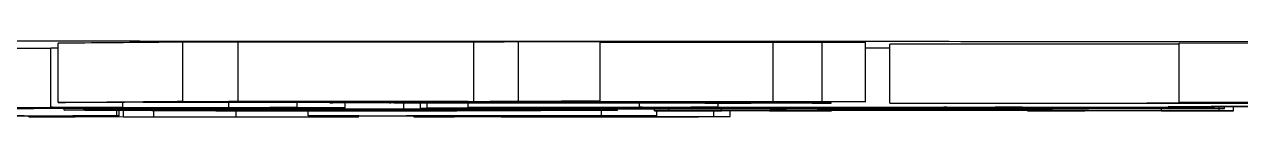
# Model space of a CAD drawing. Header units: millimetres. Extents: x 2028 to 4172, y 863 to 2379.
# Drawn here: x 2891.88 to 2912.43, y 1017.59 to 1018.87 of the extents above; entities that cross this region are included whole.
import ezdxf

# ---------------------------------------------------------------- set-up
doc = ezdxf.new("R2010")
doc.units = ezdxf.units.MM

msp = doc.modelspace()

# ---------------------------------------------------------------- linework, layer by layer
at = {"color": 7, "linetype": 'Continuous', "lineweight": 25}
for p, q in [((2892.333, 1018.747), (2890.772, 1018.747)), ((2892.457, 1018.754), (2892.333, 1018.755)), ((2892.333, 1017.755), (2892.333, 1018.755)), ((2892.457, 1017.836), (2892.457, 1018.836)), ((2895.498, 1018.853), (2894.558, 1018.855)), ((2894.558, 1018.855), (2894.558, 1017.855)), ((2899.477, 1018.852), (2895.498, 1018.853)), ((2895.498, 1017.853), (2895.498, 1018.853)), ((2899.477, 1017.852), (2899.477, 1018.852)), ((2901.609, 1018.857), (2900.229, 1018.859)), ((2900.229, 1017.859), (2900.229, 1018.859)), ((2901.609, 1017.857), (2901.609, 1018.857)), ((2904.534, 1018.849), (2901.609, 1018.85)), ((2905.361, 1018.85), (2904.534, 1018.849)), ((2904.534, 1017.849), (2904.534, 1018.849)), ((2906.091, 1018.848), (2905.361, 1018.85)), ((2905.361, 1017.85), (2905.361, 1018.85)), ((2906.091, 1017.848), (2906.091, 1018.848)), ((2906.503, 1018.751), (2906.091, 1018.751)), ((2906.503, 1017.821), (2906.503, 1018.821)), ((2915.462, 1018.83), (2911.393, 1018.836)), ((2911.393, 1017.836), (2911.393, 1018.836)), ((2894.558, 1017.855), (2895.498, 1017.853)), ((2895.339, 1017.853), (2894.674, 1017.846)), ((2899.384, 1017.851), (2895.339, 1017.853)), ((2895.498, 1017.853), (2899.477, 1017.852)), ((2898.719, 1017.844), (2899.384, 1017.851)), ((2898.719, 1017.851), (2898.719, 1017.844)), ((2900.327, 1017.85), (2899.662, 1017.844)), ((2900.229, 1017.859), (2901.609, 1017.857)), ((2904.509, 1017.848), (2900.327, 1017.85)), ((2900.959, 1017.856), (2900.419, 1017.851)), ((2900.419, 1017.851), (2904.534, 1017.849)), ((2901.609, 1017.857), (2900.959, 1017.856)), ((2903.843, 1017.848), (2903.843, 1017.842)), ((2904.534, 1017.849), (2905.361, 1017.85)), ((2905.361, 1017.85), (2906.091, 1017.848)), ((2888.692, 1017.744), (2895.685, 1017.744)), ((2890.368, 1017.747), (2892.39, 1017.747)), ((2895.338, 1017.746), (2890.483, 1017.746)), ((2891.986, 1017.743), (2890.599, 1017.743)), ((2892.044, 1017.729), (2891.35, 1017.728)), ((2891.697, 1017.739), (2891.986, 1017.743)), ((2891.986, 1017.739), (2895.569, 1017.739)), ((2893.431, 1017.739), (2892.044, 1017.739)), ((2892.044, 1017.739), (2892.044, 1017.729)), ((2892.333, 1017.755), (2893.546, 1017.753)), ((2893.577, 1017.836), (2892.457, 1017.836)), ((2892.555, 1017.707), (2892.555, 1017.739)), ((2897.303, 1017.743), (2893.084, 1017.743)), ((2893.546, 1017.753), (2893.142, 1017.752)), ((2893.142, 1017.752), (2893.142, 1017.747)), ((2893.142, 1017.747), (2895.338, 1017.747)), ((2893.431, 1017.729), (2893.431, 1017.739)), ((2894.124, 1017.73), (2893.431, 1017.729)), ((2893.448, 1017.608), (2893.448, 1017.729)), ((2893.485, 1017.607), (2893.485, 1017.729)), ((2893.546, 1017.753), (2893.546, 1017.836)), ((2893.56, 1017.59), (2893.56, 1017.729)), ((2893.795, 1017.838), (2893.577, 1017.836)), ((2897.841, 1017.836), (2893.795, 1017.838)), ((2894.581, 1017.846), (2893.888, 1017.839)), ((2893.888, 1017.839), (2897.933, 1017.837)), ((2894.072, 1017.589), (2894.072, 1017.729)), ((2895.627, 1017.739), (2894.124, 1017.739)), ((2894.124, 1017.739), (2894.124, 1017.73)), ((2894.124, 1017.729), (2894.124, 1017.73)), ((2894.124, 1017.729), (2894.124, 1017.729)), ((2898.627, 1017.844), (2894.581, 1017.846)), ((2894.674, 1017.846), (2898.719, 1017.844)), ((2895.338, 1017.752), (2895.338, 1017.837)), ((2895.338, 1017.747), (2895.338, 1017.752)), ((2895.338, 1017.752), (2896.494, 1017.751)), ((2896.089, 1017.746), (2895.338, 1017.745)), ((2895.338, 1017.745), (2895.338, 1017.746)), ((2895.463, 1017.59), (2895.463, 1017.727)), ((2895.569, 1017.739), (2895.569, 1017.743)), ((2895.569, 1017.739), (2895.974, 1017.741)), ((2895.627, 1017.73), (2895.627, 1017.739)), ((2895.685, 1017.744), (2895.685, 1017.746)), ((2895.685, 1017.744), (2896.378, 1017.745)), ((2895.974, 1017.741), (2895.974, 1017.743)), ((2895.974, 1017.741), (2896.783, 1017.739)), ((2896.494, 1017.751), (2896.031, 1017.75)), ((2896.031, 1017.75), (2896.033, 1017.75)), ((2896.089, 1017.746), (2896.089, 1017.751)), ((2896.378, 1017.745), (2896.378, 1017.751)), ((2896.378, 1017.745), (2897.303, 1017.743)), ((2896.783, 1017.739), (2896.378, 1017.739)), ((2896.378, 1017.739), (2896.378, 1017.73)), ((2896.38, 1017.729), (2896.38, 1017.739)), ((2896.494, 1017.751), (2896.494, 1017.837)), ((2896.677, 1017.608), (2896.677, 1017.739)), ((2896.783, 1017.739), (2896.783, 1017.743)), ((2897.043, 1017.837), (2897.043, 1017.828)), ((2897.098, 1017.829), (2897.098, 1017.837)), ((2897.098, 1017.829), (2897.841, 1017.836)), ((2897.182, 1017.723), (2897.182, 1017.743)), ((2897.232, 1017.694), (2897.232, 1017.743)), ((2897.303, 1017.743), (2897.303, 1017.837)), ((2897.811, 1017.705), (2897.811, 1017.706)), ((2897.811, 1017.706), (2901.904, 1017.706)), ((2898.296, 1017.705), (2897.811, 1017.705)), ((2897.933, 1017.837), (2898.627, 1017.844)), ((2897.933, 1017.844), (2897.933, 1017.837)), ((2898.783, 1017.836), (2898.087, 1017.829)), ((2903.466, 1017.823), (2898.205, 1017.826)), ((2898.296, 1017.722), (2898.296, 1017.826)), ((2898.574, 1017.732), (2898.574, 1017.826)), ((2898.632, 1017.732), (2898.574, 1017.732)), ((2898.69, 1017.74), (2898.69, 1017.826)), ((2899.21, 1017.739), (2898.69, 1017.74)), ((2898.69, 1017.74), (2902.331, 1017.74)), ((2898.727, 1017.827), (2898.727, 1017.835)), ((2898.727, 1017.827), (2903.381, 1017.825)), ((2902.965, 1017.834), (2898.783, 1017.836)), ((2899.569, 1017.843), (2898.876, 1017.837)), ((2898.876, 1017.837), (2903.057, 1017.835)), ((2899.093, 1017.722), (2899.093, 1017.74)), ((2899.267, 1017.697), (2899.267, 1017.703)), ((2899.846, 1017.727), (2899.325, 1017.728)), ((2899.325, 1017.728), (2904.758, 1017.728)), ((2899.383, 1017.751), (2899.383, 1017.825)), ((2899.846, 1017.75), (2899.383, 1017.751)), ((2899.383, 1017.751), (2902.331, 1017.751)), ((2903.751, 1017.841), (2899.569, 1017.843)), ((2899.662, 1017.844), (2903.843, 1017.842)), ((2900.481, 1017.75), (2899.846, 1017.75)), ((2899.971, 1017.723), (2900.61, 1017.715)), ((2900.61, 1017.715), (2900.124, 1017.715)), ((2902.331, 1017.75), (2900.481, 1017.75)), ((2902.735, 1017.74), (2900.597, 1017.74)), ((2900.61, 1017.74), (2900.61, 1017.715)), ((2900.61, 1017.703), (2900.61, 1017.694)), ((2911.23, 1017.728), (2901.232, 1017.728)), ((2901.904, 1017.705), (2901.5, 1017.705)), ((2901.634, 1017.611), (2901.634, 1017.705)), ((2901.695, 1017.734), (2904.758, 1017.734)), ((2902.157, 1017.733), (2901.695, 1017.734)), ((2901.904, 1017.706), (2901.904, 1017.728)), ((2901.904, 1017.706), (2901.904, 1017.705)), ((2902.793, 1017.733), (2902.157, 1017.733)), ((2902.273, 1017.755), (2902.273, 1017.824)), ((2902.273, 1017.755), (2903.602, 1017.754)), ((2902.331, 1017.74), (2902.331, 1017.75)), ((2902.527, 1017.694), (2902.527, 1017.728)), ((2902.527, 1017.692), (2902.527, 1017.694)), ((2902.527, 1017.694), (2902.77, 1017.694)), ((2905.521, 1017.692), (2902.527, 1017.692)), ((2902.566, 1017.607), (2902.566, 1017.692)), ((2902.77, 1017.694), (2902.77, 1017.728)), ((2902.78, 1017.832), (2902.965, 1017.834)), ((2902.78, 1017.832), (2902.78, 1017.834)), ((2903.9, 1017.833), (2902.78, 1017.832)), ((2904.758, 1017.733), (2902.793, 1017.733)), ((2903.057, 1017.835), (2903.751, 1017.841)), ((2903.057, 1017.841), (2903.057, 1017.835)), ((2903.602, 1017.754), (2903.14, 1017.753)), ((2903.14, 1017.753), (2903.14, 1017.751)), ((2903.14, 1017.751), (2907.474, 1017.751)), ((2907.474, 1017.75), (2903.14, 1017.75)), ((2903.14, 1017.75), (2903.14, 1017.747)), ((2907.474, 1017.747), (2903.14, 1017.747)), ((2903.14, 1017.747), (2903.14, 1017.744)), ((2903.14, 1017.747), (2907.474, 1017.747)), ((2903.14, 1017.744), (2907.474, 1017.744)), ((2907.474, 1017.743), (2903.14, 1017.743)), ((2903.14, 1017.743), (2903.14, 1017.74)), ((2903.14, 1017.74), (2907.474, 1017.74)), ((2903.381, 1017.825), (2903.381, 1017.832)), ((2903.533, 1017.597), (2903.533, 1017.692)), ((2903.602, 1017.754), (2903.602, 1017.832)), ((2903.66, 1017.696), (2903.66, 1017.728)), ((2903.66, 1017.696), (2906.813, 1017.722)), ((2906.896, 1017.74), (2903.775, 1017.74)), ((2903.809, 1017.597), (2903.809, 1017.692)), ((2903.843, 1017.842), (2904.509, 1017.848)), ((2905.278, 1017.704), (2904.55, 1017.697)), ((2904.7, 1017.739), (2904.7, 1017.74)), ((2904.7, 1017.739), (2906.029, 1017.738)), ((2904.758, 1017.728), (2904.758, 1017.733)), ((2904.948, 1017.832), (2905.284, 1017.832)), ((2908.913, 1017.704), (2905.278, 1017.704)), ((2905.278, 1017.694), (2905.278, 1017.704)), ((2905.278, 1017.694), (2905.521, 1017.694)), ((2906.091, 1017.848), (2905.374, 1017.847)), ((2907.136, 1017.719), (2905.44, 1017.705)), ((2905.44, 1017.705), (2908.832, 1017.705)), ((2906.029, 1017.738), (2905.509, 1017.737)), ((2905.509, 1017.737), (2905.509, 1017.734)), ((2905.509, 1017.734), (2907.069, 1017.734)), ((2908.803, 1017.733), (2905.509, 1017.733)), ((2905.509, 1017.733), (2905.509, 1017.728)), ((2905.509, 1017.728), (2909.15, 1017.728)), ((2905.515, 1017.824), (2905.515, 1017.847)), ((2905.521, 1017.694), (2905.521, 1017.704)), ((2905.521, 1017.694), (2905.521, 1017.692)), ((2906.029, 1017.738), (2906.029, 1017.74)), ((2906.552, 1017.82), (2906.503, 1017.821)), ((2906.813, 1017.722), (2906.813, 1017.728)), ((2906.813, 1017.722), (2908.023, 1017.723)), ((2907.069, 1017.734), (2907.069, 1017.743)), ((2907.069, 1017.734), (2907.763, 1017.735)), ((2907.217, 1017.719), (2907.136, 1017.719)), ((2908.832, 1017.705), (2907.217, 1017.719)), ((2911.982, 1017.74), (2907.243, 1017.74)), ((2907.416, 1017.755), (2908.745, 1017.754)), ((2907.474, 1017.747), (2907.474, 1017.75)), ((2907.474, 1017.744), (2907.474, 1017.747)), ((2907.474, 1017.74), (2907.474, 1017.743)), ((2907.763, 1017.735), (2908.803, 1017.733)), ((2908.023, 1017.723), (2908.023, 1017.728)), ((2908.023, 1017.723), (2911.095, 1017.696)), ((2908.745, 1017.754), (2908.283, 1017.753)), ((2908.283, 1017.753), (2908.283, 1017.751)), ((2908.283, 1017.751), (2909.612, 1017.751)), ((2911.462, 1017.75), (2908.283, 1017.75)), ((2908.283, 1017.75), (2908.283, 1017.74)), ((2908.283, 1017.74), (2909.67, 1017.74)), ((2908.829, 1017.694), (2908.829, 1017.704)), ((2908.829, 1017.692), (2908.829, 1017.694)), ((2908.829, 1017.694), (2909.153, 1017.694)), ((2912.308, 1017.692), (2908.829, 1017.692)), ((2909.719, 1017.696), (2908.913, 1017.704)), ((2909.15, 1017.728), (2909.15, 1017.74)), ((2909.15, 1017.728), (2910.017, 1017.73)), ((2909.153, 1017.694), (2909.153, 1017.701)), ((2909.612, 1017.751), (2910.363, 1017.753)), ((2909.67, 1017.74), (2909.67, 1017.75)), ((2909.67, 1017.74), (2910.652, 1017.742)), ((2910.017, 1017.73), (2911.23, 1017.728)), ((2910.363, 1017.753), (2911.462, 1017.75)), ((2910.652, 1017.742), (2910.652, 1017.75)), ((2910.652, 1017.742), (2911.982, 1017.74)), ((2911.095, 1017.696), (2911.095, 1017.728)), ((2911.537, 1017.834), (2911.393, 1017.836)), ((2911.393, 1017.836), (2915.462, 1017.83)), ((2911.462, 1017.75), (2911.462, 1017.763)), ((2911.982, 1017.74), (2911.982, 1017.761)), ((2912.065, 1017.694), (2912.065, 1017.761)), ((2912.065, 1017.694), (2912.308, 1017.694)), ((2912.155, 1017.735), (2912.155, 1017.76)), ((2912.155, 1017.735), (2912.155, 1017.734)), ((2912.308, 1017.694), (2912.308, 1017.76)), ((2912.308, 1017.694), (2912.308, 1017.692)), ((2891.027, 1017.607), (2893.448, 1017.608)), ((2892.736, 1017.59), (2891.884, 1017.606)), ((2891.959, 1017.589), (2891.959, 1017.604)), ((2891.996, 1017.588), (2891.959, 1017.589)), ((2891.959, 1017.589), (2892.319, 1017.589)), ((2897.303, 1017.589), (2891.996, 1017.588)), ((2892.319, 1017.589), (2892.319, 1017.598)), ((2892.709, 1017.606), (2893.56, 1017.59)), ((2893.485, 1017.607), (2893.125, 1017.607)), ((2893.448, 1017.608), (2893.485, 1017.607)), ((2894.072, 1017.589), (2895.463, 1017.59)), ((2896.677, 1017.608), (2901.634, 1017.611)), ((2896.745, 1017.608), (2896.677, 1017.608)), ((2896.997, 1017.608), (2896.745, 1017.608)), ((2897.264, 1017.594), (2897.534, 1017.594)), ((2897.534, 1017.594), (2897.303, 1017.589)), ((2899.131, 1017.592), (2897.542, 1017.607)), ((2898.351, 1017.607), (2899.041, 1017.601)), ((2898.461, 1017.59), (2898.461, 1017.598)), ((2898.461, 1017.59), (2898.764, 1017.591)), ((2898.529, 1017.59), (2898.461, 1017.59)), ((2903.685, 1017.592), (2898.529, 1017.59)), ((2900.133, 1017.609), (2898.717, 1017.609)), ((2898.764, 1017.591), (2898.764, 1017.595)), ((2899.041, 1017.601), (2899.041, 1017.609)), ((2899.041, 1017.601), (2900.507, 1017.601)), ((2900.572, 1017.601), (2899.106, 1017.6)), ((2899.106, 1017.6), (2899.941, 1017.592)), ((2899.941, 1017.592), (2899.941, 1017.601)), ((2900.484, 1017.591), (2900.484, 1017.601)), ((2900.484, 1017.591), (2901.798, 1017.592)), ((2901.245, 1017.604), (2901.179, 1017.605)), ((2901.179, 1017.605), (2901.482, 1017.605)), ((2901.482, 1017.605), (2902.137, 1017.599)), ((2901.634, 1017.611), (2902.566, 1017.607)), ((2901.834, 1017.598), (2901.79, 1017.599)), ((2901.798, 1017.592), (2901.798, 1017.599)), ((2902.137, 1017.599), (2901.834, 1017.598)), ((2902.566, 1017.607), (2902.337, 1017.607)), ((2903.533, 1017.597), (2903.809, 1017.597)), ((2903.809, 1017.597), (2903.685, 1017.592))]:
    msp.add_line(p, q, dxfattribs=at)
at = {"color": 7, "linetype": 'Continuous', "lineweight": 25, "flags": 128}
for points in [[(2911.206, 1017.766), (2911.392, 1017.768), (2911.93, 1017.77), (2912.769, 1017.772), (2913.827, 1017.773), (2914.998, 1017.774), (2916.17, 1017.773), (2917.227, 1017.772), (2918.066, 1017.77), (2918.605, 1017.768), (2918.791, 1017.766), (2918.605, 1017.763), (2918.066, 1017.761), (2917.227, 1017.759), (2916.17, 1017.758), (2914.998, 1017.758), (2913.827, 1017.758), (2912.769, 1017.759), (2911.93, 1017.761), (2911.392, 1017.763), (2911.206, 1017.766)], [(2912.027, 1017.766), (2912.206, 1017.768), (2912.722, 1017.77), (2913.513, 1017.771), (2914.482, 1017.772), (2915.514, 1017.772), (2916.484, 1017.771), (2917.275, 1017.77), (2917.791, 1017.768), (2917.97, 1017.766), (2917.791, 1017.764), (2917.275, 1017.762), (2916.484, 1017.76), (2915.514, 1017.759), (2914.482, 1017.759), (2913.513, 1017.76), (2912.722, 1017.762), (2912.206, 1017.764), (2912.027, 1017.766)]]:
    msp.add_lwpolyline(points, dxfattribs=at)
at = {"color": 7, "linetype": 'Continuous', "lineweight": 25}
for points, knots in [([(2818.938, 1018.731), (2818.986, 1018.734), (2819.092, 1018.742), (2819.962, 1018.755), (2821.443, 1018.769), (2823.618, 1018.782), (2826.449, 1018.796), (2829.963, 1018.809), (2834.117, 1018.821), (2838.86, 1018.832), (2844.122, 1018.842), (2849.813, 1018.851), (2855.836, 1018.858), (2862.059, 1018.865), (2868.425, 1018.869), (2874.777, 1018.872), (2881.116, 1018.874), (2887.383, 1018.875), (2893.651, 1018.874), (2899.989, 1018.872), (2906.342, 1018.869), (2912.708, 1018.865), (2918.931, 1018.858), (2924.953, 1018.851), (2930.645, 1018.842), (2935.907, 1018.832), (2940.65, 1018.821), (2944.804, 1018.809), (2948.318, 1018.796), (2951.149, 1018.782), (2953.324, 1018.769), (2954.805, 1018.755), (2955.676, 1018.742), (2955.783, 1018.734), (2955.831, 1018.731)], [0, 0, 0, 0, 0.023828, 0.053273, 0.084485, 0.115699, 0.147957, 0.180726, 0.213842, 0.247136, 0.28043, 0.313546, 0.346314, 0.378573, 0.409785, 0.440999, 0.470442, 0.499888, 0.529332, 0.558778, 0.58999, 0.621203, 0.653462, 0.68623, 0.719347, 0.752641, 0.785934, 0.819051, 0.851819, 0.884078, 0.915289, 0.946503, 0.975948, 1, 1, 1, 1]), ([(2894.558, 1018.855), (2894.427, 1018.854), (2894.051, 1018.85), (2893.362, 1018.843), (2892.759, 1018.838), (2892.457, 1018.836)], [0, 0, 0, 0, 0.212583, 0.606196, 1, 1, 1, 1]), ([(2900.229, 1018.859), (2900.167, 1018.858), (2900.041, 1018.857), (2899.793, 1018.855), (2899.598, 1018.853), (2899.477, 1018.852)], [0, 0, 0, 0, 0.272745, 0.545491, 1, 1, 1, 1]), ([(2911.393, 1018.822), (2910.507, 1018.822), (2908.914, 1018.82), (2907.244, 1018.821), (2906.503, 1018.821)], [0, 0, 0, 0, 0.55606, 1, 1, 1, 1]), ([(2892.457, 1017.836), (2892.622, 1017.837), (2893.093, 1017.841), (2893.814, 1017.848), (2894.31, 1017.853), (2894.558, 1017.855)], [0, 0, 0, 0, 0.212581, 0.606192, 1, 1, 1, 1]), ([(2899.477, 1017.852), (2899.551, 1017.852), (2899.699, 1017.854), (2899.952, 1017.856), (2900.123, 1017.858), (2900.229, 1017.859)], [0, 0, 0, 0, 0.272744, 0.545492, 1, 1, 1, 1]), ([(2893.084, 1017.743), (2892.961, 1017.743), (2892.715, 1017.742), (2892.341, 1017.741), (2892.126, 1017.74), (2891.986, 1017.739)], [0, 0, 0, 0, 0.2597624, 0.5194021, 1, 1, 1, 1]), ([(2892.389, 1017.748), (2892.388, 1017.749), (2892.387, 1017.75), (2892.379, 1017.752), (2892.35, 1017.753), (2892.333, 1017.755)], [0, 0, 0, 0, 0.167053, 0.501629, 1, 1, 1, 1]), ([(2892.555, 1017.707), (2892.583, 1017.709), (2892.656, 1017.712), (2893.41, 1017.717), (2894.562, 1017.72), (2895.639, 1017.722), (2896.561, 1017.723), (2897.079, 1017.723), (2897.182, 1017.723)], [0, 0, 0, 0, 0.211208, 0.543916, 0.70607, 0.836311, 0.967456, 1, 1, 1, 1]), ([(2897.226, 1017.692), (2896.64, 1017.693), (2895.647, 1017.693), (2894.474, 1017.694), (2893.439, 1017.698), (2892.703, 1017.702), (2892.601, 1017.706), (2892.555, 1017.707)], [0, 0, 0, 0, 0.187422, 0.316972, 0.445984, 0.752119, 1, 1, 1, 1]), ([(2897.131, 1017.722), (2896.892, 1017.722), (2896.42, 1017.721), (2895.669, 1017.72), (2894.863, 1017.718), (2894.226, 1017.715), (2893.939, 1017.711), (2893.911, 1017.708), (2893.897, 1017.707)], [0, 0, 0, 0, 0.087728, 0.173959, 0.328461, 0.554861, 0.777023, 1, 1, 1, 1]), ([(2893.897, 1017.707), (2893.927, 1017.706), (2893.986, 1017.703), (2894.44, 1017.699), (2894.975, 1017.696), (2895.672, 1017.695), (2896.43, 1017.694), (2896.977, 1017.694), (2897.232, 1017.694)], [0, 0, 0, 0, 0.254742, 0.50973, 0.682774, 0.792634, 0.903219, 1, 1, 1, 1]), ([(2894.124, 1017.729), (2894.29, 1017.729), (2894.62, 1017.729), (2895.006, 1017.729), (2895.279, 1017.729), (2895.421, 1017.729), (2895.523, 1017.729), (2895.585, 1017.729), (2895.62, 1017.729), (2895.624, 1017.73), (2895.627, 1017.73)], [0, 0, 0, 0, 0.291265, 0.577908, 0.673859, 0.770575, 0.821169, 0.872133, 0.929983, 1, 1, 1, 1]), ([(2895.396, 1017.727), (2895.361, 1017.727), (2895.295, 1017.727), (2894.997, 1017.728), (2894.6, 1017.728), (2894.278, 1017.728), (2894.124, 1017.729)], [0, 0, 0, 0, 0.215567, 0.407136, 0.716043, 1, 1, 1, 1]), ([(2896.378, 1017.73), (2896.375, 1017.729), (2896.37, 1017.729), (2896.19, 1017.728), (2895.871, 1017.727), (2895.574, 1017.727), (2895.396, 1017.727)], [0, 0, 0, 0, 0.273904, 0.481798, 0.689877, 1, 1, 1, 1]), ([(2896.041, 1017.748), (2896.045, 1017.748), (2896.053, 1017.747), (2896.077, 1017.746), (2896.089, 1017.746)], [0, 0, 0, 0, 0.499804, 1, 1, 1, 1]), ([(2898.205, 1017.826), (2898.01, 1017.826), (2897.686, 1017.826), (2897.307, 1017.827), (2897.098, 1017.827), (2897.017, 1017.828), (2897.068, 1017.829), (2897.098, 1017.829)], [0, 0, 0, 0, 0.2631806, 0.4361155, 0.6100885, 0.7625762, 1, 1, 1, 1]), ([(2900.124, 1017.715), (2899.917, 1017.716), (2899.613, 1017.718), (2898.839, 1017.72), (2898.048, 1017.721), (2897.431, 1017.722), (2897.131, 1017.722)], [0, 0, 0, 0, 0.421189, 0.615596, 0.812628, 1, 1, 1, 1]), ([(2897.182, 1017.723), (2897.319, 1017.723), (2897.581, 1017.723), (2897.952, 1017.722), (2898.181, 1017.722), (2898.296, 1017.722)], [0, 0, 0, 0, 0.356459, 0.676253, 1, 1, 1, 1]), ([(2899.402, 1017.694), (2899.123, 1017.694), (2898.549, 1017.693), (2897.754, 1017.692), (2897.314, 1017.692), (2897.226, 1017.692)], [0, 0, 0, 0, 0.432658, 0.887677, 1, 1, 1, 1]), ([(2897.232, 1017.694), (2897.572, 1017.694), (2898.084, 1017.694), (2898.703, 1017.694), (2899.061, 1017.695), (2899.215, 1017.696), (2899.254, 1017.697), (2899.267, 1017.697)], [0, 0, 0, 0, 0.362877, 0.547963, 0.734409, 0.906428, 1, 1, 1, 1]), ([(2898.087, 1017.829), (2898.06, 1017.829), (2898.031, 1017.829), (2898.073, 1017.828), (2898.076, 1017.828)], [0, 0, 0, 0, 0.9326989, 1, 1, 1, 1]), ([(2898.13, 1017.828), (2898.167, 1017.828), (2898.257, 1017.828), (2898.476, 1017.827), (2898.645, 1017.827), (2898.727, 1017.827)], [0, 0, 0, 0, 0.2728768, 0.6483328, 1, 1, 1, 1]), ([(2898.296, 1017.722), (2898.361, 1017.722), (2898.492, 1017.722), (2898.752, 1017.722), (2898.957, 1017.722), (2899.093, 1017.722)], [0, 0, 0, 0, 0.251708, 0.503436, 1, 1, 1, 1]), ([(2899.267, 1017.703), (2899.261, 1017.703), (2899.25, 1017.703), (2899.114, 1017.704), (2898.914, 1017.704), (2898.629, 1017.705), (2898.412, 1017.705), (2898.296, 1017.705)], [0, 0, 0, 0, 0.257856, 0.422334, 0.5883, 0.779578, 1, 1, 1, 1]), ([(2898.574, 1017.732), (2899.17, 1017.733), (2900.202, 1017.734), (2901.665, 1017.736), (2902.34, 1017.738), (2902.735, 1017.74)], [0, 0, 0, 0, 0.36202, 0.626364, 1, 1, 1, 1]), ([(2903.775, 1017.74), (2903.374, 1017.738), (2902.365, 1017.736), (2900.479, 1017.733), (2899.079, 1017.732), (2898.632, 1017.732)], [0, 0, 0, 0, 0.3105248, 0.7800713, 1, 1, 1, 1]), ([(2899.093, 1017.722), (2899.224, 1017.722), (2899.478, 1017.722), (2899.784, 1017.722), (2899.911, 1017.723), (2899.971, 1017.723)], [0, 0, 0, 0, 0.356531, 0.696322, 1, 1, 1, 1]), ([(2900.597, 1017.74), (2900.43, 1017.74), (2900.114, 1017.74), (2899.649, 1017.739), (2899.357, 1017.739), (2899.21, 1017.739)], [0, 0, 0, 0, 0.35686, 0.67714, 1, 1, 1, 1]), ([(2900.046, 1017.694), (2899.975, 1017.694), (2899.812, 1017.694), (2899.579, 1017.694), (2899.456, 1017.694), (2899.402, 1017.694)], [0, 0, 0, 0, 0.301306, 0.696717, 1, 1, 1, 1]), ([(2901.232, 1017.728), (2901.066, 1017.728), (2900.749, 1017.728), (2900.285, 1017.727), (2899.992, 1017.727), (2899.846, 1017.727)], [0, 0, 0, 0, 0.35686, 0.67714, 1, 1, 1, 1]), ([(2900.61, 1017.694), (2900.566, 1017.694), (2900.478, 1017.694), (2900.316, 1017.694), (2900.166, 1017.694), (2900.067, 1017.694), (2900.046, 1017.694)], [0, 0, 0, 0, 0.252541, 0.505388, 0.89895, 1, 1, 1, 1]), ([(2901.5, 1017.705), (2901.366, 1017.705), (2901.142, 1017.705), (2900.875, 1017.704), (2900.705, 1017.704), (2900.619, 1017.703), (2900.612, 1017.703), (2900.61, 1017.703)], [0, 0, 0, 0, 0.277602, 0.465557, 0.653489, 0.849158, 1, 1, 1, 1]), ([(2902.331, 1017.751), (2902.329, 1017.752), (2902.326, 1017.752), (2902.312, 1017.754), (2902.287, 1017.754), (2902.273, 1017.755)], [0, 0, 0, 0, 0.279578, 0.559168, 1, 1, 1, 1]), ([(2902.77, 1017.694), (2902.893, 1017.694), (2903.104, 1017.694), (2903.36, 1017.694), (2903.545, 1017.695), (2903.619, 1017.695), (2903.652, 1017.695), (2903.66, 1017.696)], [0, 0, 0, 0, 0.268165, 0.456817, 0.645375, 0.906381, 1, 1, 1, 1]), ([(2903.381, 1017.825), (2903.471, 1017.825), (2903.635, 1017.825), (2903.864, 1017.825), (2904.042, 1017.825), (2904.302, 1017.826), (2904.517, 1017.829), (2904.78, 1017.83), (2904.948, 1017.832)], [0, 0, 0, 0, 0.07162, 0.1296989, 0.1878581, 0.251244, 0.5231342, 1, 1, 1, 1]), ([(2905.515, 1017.824), (2905.351, 1017.824), (2905.073, 1017.823), (2904.487, 1017.823), (2903.956, 1017.823), (2903.607, 1017.823), (2903.466, 1017.823)], [0, 0, 0, 0, 0.312528, 0.530177, 0.809183, 1, 1, 1, 1]), ([(2905.374, 1017.847), (2905.226, 1017.846), (2904.929, 1017.843), (2904.42, 1017.838), (2904.093, 1017.835), (2903.9, 1017.833)], [0, 0, 0, 0, 0.289148, 0.578294, 1, 1, 1, 1]), ([(2904.55, 1017.697), (2904.539, 1017.697), (2904.518, 1017.697), (2904.485, 1017.696), (2904.476, 1017.696), (2904.469, 1017.696)], [0, 0, 0, 0, 0.25022, 0.500508, 1, 1, 1, 1]), ([(2904.469, 1017.696), (2904.478, 1017.695), (2904.492, 1017.695), (2904.571, 1017.694), (2904.667, 1017.694), (2904.821, 1017.694), (2905.032, 1017.694), (2905.193, 1017.694), (2905.278, 1017.694)], [0, 0, 0, 0, 0.284135, 0.450473, 0.560568, 0.671794, 0.825494, 1, 1, 1, 1]), ([(2904.758, 1017.734), (2904.756, 1017.734), (2904.753, 1017.736), (2904.736, 1017.737), (2904.712, 1017.739), (2904.7, 1017.739)], [0, 0, 0, 0, 0.3931299, 0.6965162, 1, 1, 1, 1]), ([(2905.284, 1017.832), (2905.215, 1017.831), (2905.081, 1017.83), (2904.944, 1017.828), (2905.05, 1017.826), (2905.307, 1017.825), (2905.485, 1017.825), (2905.515, 1017.824)], [0, 0, 0, 0, 0.288401, 0.554678, 0.756949, 0.959056, 1, 1, 1, 1]), ([(2906.503, 1017.821), (2907.172, 1017.821), (2908.425, 1017.821), (2910.24, 1017.821), (2912.284, 1017.823), (2913.94, 1017.826), (2914.89, 1017.828), (2915.218, 1017.829)], [0, 0, 0, 0, 0.198997, 0.37265, 0.545625, 0.843257, 1, 1, 1, 1]), ([(2916.065, 1017.828), (2915.642, 1017.827), (2914.576, 1017.824), (2912.353, 1017.821), (2909.413, 1017.819), (2907.503, 1017.82), (2906.552, 1017.82)], [0, 0, 0, 0, 0.185716, 0.467958, 0.734859, 1, 1, 1, 1]), ([(2911.115, 1017.733), (2910.504, 1017.733), (2909.279, 1017.734), (2907.772, 1017.737), (2907.154, 1017.739), (2906.896, 1017.74)], [0, 0, 0, 0, 0.367157, 0.736287, 1, 1, 1, 1]), ([(2907.243, 1017.74), (2907.731, 1017.739), (2908.845, 1017.736), (2910.682, 1017.735), (2911.845, 1017.735), (2912.155, 1017.735)], [0, 0, 0, 0, 0.364385, 0.830851, 1, 1, 1, 1]), ([(2907.474, 1017.751), (2907.473, 1017.752), (2907.471, 1017.752), (2907.458, 1017.754), (2907.432, 1017.755), (2907.416, 1017.755)], [0, 0, 0, 0, 0.270825, 0.541657, 1, 1, 1, 1]), ([(2909.153, 1017.694), (2909.239, 1017.694), (2909.38, 1017.694), (2909.548, 1017.694), (2909.656, 1017.694), (2909.729, 1017.694), (2909.78, 1017.694), (2909.793, 1017.695), (2909.8, 1017.695)], [0, 0, 0, 0, 0.2571295, 0.4181259, 0.5154186, 0.6135569, 0.7719613, 1, 1, 1, 1]), ([(2909.8, 1017.695), (2909.799, 1017.695), (2909.796, 1017.695), (2909.781, 1017.696), (2909.744, 1017.696), (2909.719, 1017.696)], [0, 0, 0, 0, 0.25103, 0.502225, 1, 1, 1, 1]), ([(2911.095, 1017.696), (2911.136, 1017.695), (2911.221, 1017.695), (2911.407, 1017.694), (2911.667, 1017.694), (2911.894, 1017.694), (2912.028, 1017.694), (2912.065, 1017.694)], [0, 0, 0, 0, 0.2538701, 0.5095964, 0.7152017, 0.9203422, 1, 1, 1, 1]), ([(2912.155, 1017.734), (2912.03, 1017.734), (2911.779, 1017.734), (2911.463, 1017.734), (2911.238, 1017.733), (2911.145, 1017.733), (2911.12, 1017.733), (2911.115, 1017.733)], [0, 0, 0, 0, 0.282135, 0.566109, 0.757606, 0.950164, 1, 1, 1, 1]), ([(2913.014, 1017.833), (2912.877, 1017.833), (2912.603, 1017.833), (2912.115, 1017.834), (2911.749, 1017.834), (2911.537, 1017.834)], [0, 0, 0, 0, 0.296385, 0.592978, 1, 1, 1, 1]), ([(2891.884, 1017.606), (2891.871, 1017.606), (2891.852, 1017.606), (2891.77, 1017.606), (2891.675, 1017.606), (2891.537, 1017.606), (2891.433, 1017.606), (2891.372, 1017.606)], [0, 0, 0, 0, 0.2826647, 0.4248628, 0.5676053, 0.7445144, 1, 1, 1, 1]), ([(2892.319, 1017.589), (2892.408, 1017.589), (2892.532, 1017.589), (2892.666, 1017.589), (2892.723, 1017.589), (2892.747, 1017.59), (2892.739, 1017.59), (2892.736, 1017.59)], [0, 0, 0, 0, 0.36734, 0.515297, 0.663697, 0.845087, 1, 1, 1, 1]), ([(2893.125, 1017.607), (2893.052, 1017.607), (2892.939, 1017.607), (2892.809, 1017.607), (2892.735, 1017.606), (2892.701, 1017.606), (2892.706, 1017.606), (2892.709, 1017.606)], [0, 0, 0, 0, 0.311431, 0.483158, 0.654996, 0.813001, 1, 1, 1, 1]), ([(2893.56, 1017.59), (2893.57, 1017.59), (2893.587, 1017.59), (2893.663, 1017.59), (2893.773, 1017.589), (2893.916, 1017.589), (2894.021, 1017.589), (2894.072, 1017.589)], [0, 0, 0, 0, 0.226887, 0.389122, 0.551824, 0.783972, 1, 1, 1, 1]), ([(2895.463, 1017.59), (2895.71, 1017.59), (2896.187, 1017.59), (2896.735, 1017.591), (2897.104, 1017.592), (2897.205, 1017.593), (2897.264, 1017.594)], [0, 0, 0, 0, 0.254501, 0.491089, 0.704746, 1, 1, 1, 1]), ([(2897.542, 1017.607), (2897.527, 1017.607), (2897.501, 1017.607), (2897.42, 1017.608), (2897.323, 1017.608), (2897.175, 1017.608), (2897.066, 1017.608), (2896.997, 1017.608)], [0, 0, 0, 0, 0.243865, 0.391737, 0.541046, 0.710969, 1, 1, 1, 1]), ([(2898.717, 1017.609), (2898.64, 1017.609), (2898.521, 1017.608), (2898.401, 1017.608), (2898.344, 1017.608), (2898.332, 1017.608), (2898.345, 1017.608), (2898.351, 1017.607)], [0, 0, 0, 0, 0.339866, 0.516986, 0.694619, 0.862206, 1, 1, 1, 1]), ([(2898.764, 1017.591), (2898.854, 1017.591), (2898.979, 1017.591), (2899.1, 1017.591), (2899.148, 1017.591), (2899.152, 1017.591), (2899.137, 1017.592), (2899.131, 1017.592)], [0, 0, 0, 0, 0.37884, 0.527566, 0.676229, 0.889817, 1, 1, 1, 1]), ([(2899.941, 1017.592), (2899.96, 1017.592), (2899.991, 1017.592), (2900.09, 1017.591), (2900.209, 1017.591), (2900.345, 1017.591), (2900.442, 1017.591), (2900.484, 1017.591)], [0, 0, 0, 0, 0.271137, 0.427796, 0.584166, 0.818016, 1, 1, 1, 1]), ([(2902.337, 1017.607), (2902.148, 1017.607), (2901.767, 1017.608), (2901.128, 1017.609), (2900.541, 1017.609), (2900.244, 1017.609), (2900.133, 1017.609)], [0, 0, 0, 0, 0.324948, 0.652823, 0.870839, 1, 1, 1, 1]), ([(2900.507, 1017.601), (2900.638, 1017.602), (2900.849, 1017.602), (2901.105, 1017.602), (2901.185, 1017.602), (2901.226, 1017.603)], [0, 0, 0, 0, 0.445329, 0.721777, 1, 1, 1, 1]), ([(2901.79, 1017.599), (2901.737, 1017.599), (2901.657, 1017.6), (2901.415, 1017.6), (2901.175, 1017.601), (2900.879, 1017.601), (2900.684, 1017.601), (2900.572, 1017.601)], [0, 0, 0, 0, 0.333895, 0.499037, 0.66578, 0.808284, 1, 1, 1, 1]), ([(2901.278, 1017.603), (2901.279, 1017.603), (2901.314, 1017.603), (2901.281, 1017.604), (2901.25, 1017.604), (2901.245, 1017.604)], [0, 0, 0, 0, 0.02619, 0.843378, 1, 1, 1, 1]), ([(2901.798, 1017.592), (2902.088, 1017.592), (2902.589, 1017.593), (2903.104, 1017.594), (2903.416, 1017.595), (2903.491, 1017.596), (2903.533, 1017.597)], [0, 0, 0, 0, 0.295552, 0.509146, 0.721996, 1, 1, 1, 1])]:
    msp.add_open_spline(points, degree=3, knots=knots, dxfattribs=at)

doc.saveas('drawing.dxf')
